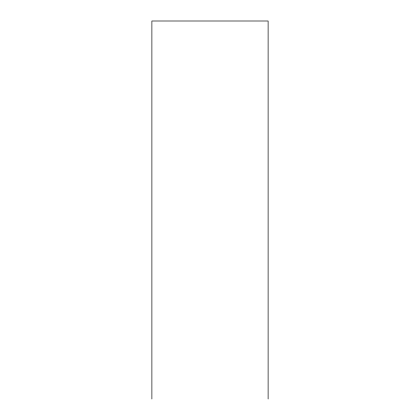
<?xml version="1.0" encoding="UTF-8"?>
<svg xmlns="http://www.w3.org/2000/svg" width="420" height="420" viewBox="0 0 420 420"><rect width="100%" height="100%" fill="white"/><g stroke="black" fill="none" stroke-linecap="round" stroke-linejoin="round"><path stroke-width="0.63" d="M268.112 399L268.112 21L151.888 21L151.888 399"/></g></svg>
